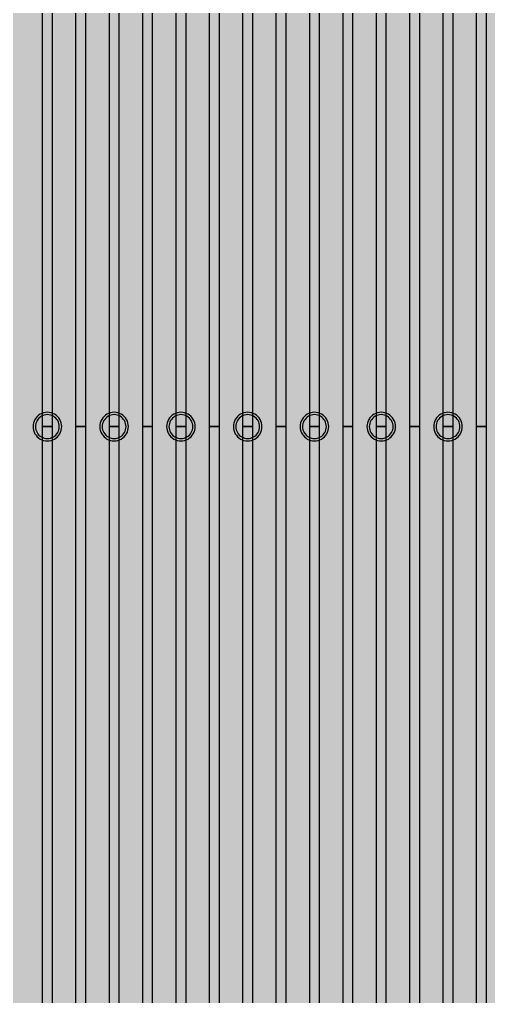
# Model space of a CAD drawing. Header units: metres. Extents: x -7231 to 10969, y -37556 to 1873.
# Drawn here: x 2349.7 to 2448, y -16751.3 to -16546.6 of the extents above; entities that cross this region are included whole.
import ezdxf

# ---------------------------------------------------------------- set-up
doc = ezdxf.new("R2010")
doc.units = ezdxf.units.M
for name, color, linetype in [('Metal1', 4, 'CONTINUOUS'), ('Metal2', 3, 'CONTINUOUS'), ('Polyimide', 7, 'CONTINUOUS')]:
    doc.layers.add(name, color=color, linetype=linetype)

msp = doc.modelspace()

# ---------------------------------------------------------------- hatches: boundary and pattern name
at = {"layer": 'Polyimide'}
msp.add_hatch(color=7, dxfattribs=at).paths.add_polyline_path([(4065.69, -468), (4066.67, -501.99), (4068.51, -535.99), (4071.41, -569.99), (4075.54, -603.99), (4081.04, -637.99), (4088.01, -671.99), (4096.52, -705.98), (4106.62, -739.98), (4118.33, -773.98), (4131.63, -807.98), (4146.49, -841.98), (4162.87, -875.98), (4180.68, -909.97), (4199.83, -943.97), (4220.22, -977.97), (4241.73, -1011.97), (4264.21, -1045.97), (4287.52, -1079.96), (4311.51, -1113.96), (4336.01, -1147.96), (4360.86, -1181.96), (4385.88, -1215.96), (4410.89, -1249.96), (4435.74, -1283.95), (4460.24, -1317.95), (4484.23, -1351.95), (4507.54, -1385.95), (4530.02, -1419.95), (4551.53, -1453.94), (4571.92, -1487.94), (4591.07, -1521.94), (4608.88, -1555.94), (4625.26, -1589.94), (4640.12, -1623.94), (4653.42, -1657.93), (4665.13, -1691.93), (4675.23, -1725.93), (4683.74, -1759.93), (4690.71, -1793.93), (4696.21, -1827.93), (4700.34, -1861.92), (4703.24, -1895.92), (4705.08, -1929.92), (4706.06, -1963.92), (4706.44, -1997.92), (4706.5, -2031.91), (4706.5, -4793.02), (4709.95, -4838.39), (4720.22, -4882.71), (4737.08, -4924.98), (4760.13, -4964.2), (4788.85, -4999.49), (4822.58, -5030.03), (4860.53, -5055.12), (4901.85, -5074.18), (4901.85, -5074.18), (4970.68, -5105.23), (5034.7, -5145.26), (5092.76, -5193.54), (5143.8, -5249.19), (5186.89, -5311.2), (5221.24, -5378.44), (5246.23, -5449.69), (5261.41, -5523.66), (5266.5, -5599), (5261.41, -5674.34), (5246.23, -5748.31), (5221.24, -5819.56), (5186.89, -5886.8), (5143.8, -5948.81), (5092.76, -6004.46), (5034.7, -6052.74), (4970.68, -6092.77), (4901.85, -6123.82), (4860.53, -6142.88), (4822.58, -6167.97), (4788.85, -6198.51), (4760.13, -6233.8), (4737.08, -6273.02), (4720.22, -6315.29), (4709.95, -6359.61), (4706.5, -6404.98), (4706.5, -9221.52), (4709.95, -9266.88), (4720.22, -9311.21), (4737.08, -9353.47), (4760.13, -9392.7), (4788.85, -9427.98), (4822.58, -9458.52), (4860.53, -9483.61), (4901.85, -9502.67), (4970.68, -9533.72), (5034.7, -9573.75), (5092.76, -9622.03), (5143.8, -9677.68), (5186.89, -9739.69), (5221.24, -9806.94), (5246.23, -9878.19), (5261.41, -9952.16), (5266.5, -10027.49), (5261.41, -10102.83), (5246.23, -10176.8), (5221.24, -10248.05), (5186.89, -10315.3), (5143.8, -10377.31), (5092.76, -10432.96), (5034.7, -10481.24), (4970.68, -10521.27), (4901.85, -10552.32), (4860.53, -10571.38), (4822.58, -10596.46), (4788.85, -10627), (4760.13, -10662.29), (4737.08, -10701.52), (4720.22, -10743.78), (4709.95, -10788.1), (4706.5, -10833.47), (4706.5, -13650.01), (4709.95, -13695.38), (4720.22, -13739.7), (4737.08, -13781.96), (4760.13, -13821.19), (4788.85, -13856.48), (4822.58, -13887.02), (4860.53, -13912.11), (4901.85, -13931.17), (4970.68, -13962.22), (5034.7, -14002.25), (5092.76, -14050.53), (5143.8, -14106.18), (5186.89, -14168.19), (5221.24, -14235.43), (5246.23, -14306.68), (5261.41, -14380.65), (5266.5, -14455.99), (5261.41, -14531.33), (5246.23, -14605.29), (5221.24, -14676.55), (5186.89, -14743.79), (5143.8, -14805.8), (5092.76, -14861.45), (5034.7, -14909.73), (4970.68, -14949.76), (4901.85, -14980.81), (4860.53, -14999.87), (4822.58, -15024.96), (4788.85, -15055.5), (4760.13, -15090.79), (4737.08, -15130.01), (4720.22, -15172.27), (4709.95, -15216.6), (4706.5, -15261.97), (4706.5, -15455.99), (4720.95, -15750.04), (4764.14, -16041.26), (4835.68, -16326.84), (4934.86, -16604.04), (5060.74, -16870.18), (5212.09, -17122.7), (5387.47, -17359.17), (5585.18, -17577.31), (5803.32, -17775.02), (6039.79, -17950.4), (6292.31, -18101.75), (6558.45, -18227.63), (6835.65, -18326.81), (7121.23, -18398.34), (7412.45, -18441.54), (7706.5, -18455.99), (9969.01, -18455.99), (10047.42, -18459.84), (10125.08, -18471.36), (10201.23, -18490.44), (10275.15, -18516.89), (10346.12, -18550.45), (10413.46, -18590.81), (10476.52, -18637.58), (10534.69, -18690.3), (10587.41, -18748.47), (10634.18, -18811.53), (10674.54, -18878.87), (10708.11, -18949.84), (10734.56, -19023.76), (10753.63, -19099.92), (10765.15, -19177.58), (10769.01, -19255.99), (10769.01, -20895.8), (10730.24, -20951.41), (10694.6, -21009.08), (10662.21, -21068.63), (10633.17, -21129.89), (10607.55, -21192.66), (10585.45, -21256.74), (10566.93, -21321.96), (10552.05, -21388.09), (10540.84, -21454.95), (10533.35, -21522.33), (10529.6, -21590.02), (10529.6, -21657.81), (10533.35, -21725.5), (10540.84, -21792.87), (10552.05, -21859.73), (10566.93, -21925.87), (10585.45, -21991.08), (10607.55, -22055.17), (10633.17, -22117.94), (10662.21, -22179.19), (10694.6, -22238.74), (10730.24, -22296.41), (10769.01, -22352.03), (10769.01, -32454.24), (10728.74, -32510.49), (10691.72, -32568.92), (10658.05, -32629.35), (10627.85, -32691.58), (10601.2, -32755.42), (10578.21, -32820.67), (10558.93, -32887.1), (10543.44, -32954.52), (10531.77, -33022.71), (10523.97, -33091.44), (10520.07, -33160.51), (10520.07, -33229.69), (10523.97, -33298.75), (10531.77, -33367.49), (10543.44, -33435.67), (10558.93, -33503.09), (10578.21, -33569.53), (10601.2, -33634.77), (10627.85, -33698.61), (10658.05, -33760.85), (10691.72, -33821.28), (10728.74, -33879.71), (10769.01, -33935.96), (10769.01, -36556), (10765.15, -36634.41), (10753.63, -36712.07), (10734.56, -36788.23), (10708.11, -36862.15), (10674.54, -36933.12), (10634.18, -37000.46), (10587.41, -37063.51), (10534.69, -37121.69), (10476.52, -37174.41), (10413.46, -37221.18), (10346.12, -37261.54), (10275.15, -37295.1), (10201.23, -37321.55), (10125.08, -37340.63), (10047.42, -37352.15), (9969.01, -37356), (-6231.01, -37356), (-6309.42, -37352.15), (-6387.08, -37340.63), (-6463.23, -37321.55), (-6537.15, -37295.1), (-6608.12, -37261.54), (-6675.46, -37221.18), (-6738.52, -37174.41), (-6796.69, -37121.69), (-6849.41, -37063.51), (-6896.18, -37000.46), (-6936.54, -36933.12), (-6970.11, -36862.15), (-6996.56, -36788.23), (-7015.63, -36712.07), (-7027.15, -36634.41), (-7031.01, -36556), (-7031.01, -33936), (-6990.74, -33879.75), (-6953.7, -33821.31), (-6920.03, -33760.88), (-6889.82, -33698.64), (-6863.18, -33634.8), (-6840.18, -33569.55), (-6820.9, -33503.11), (-6805.4, -33435.69), (-6793.74, -33367.49), (-6785.94, -33298.75), (-6782.03, -33229.68), (-6782.03, -33160.5), (-6785.94, -33091.43), (-6793.74, -33022.69), (-6805.4, -32954.5), (-6820.9, -32887.07), (-6840.18, -32820.63), (-6863.18, -32755.39), (-6889.82, -32691.54), (-6920.03, -32629.3), (-6953.7, -32568.87), (-6990.74, -32510.43), (-7031.01, -32454.18), (-7031.01, -22364.83), (-6990.74, -22308.58), (-6953.7, -22250.14), (-6920.03, -22189.71), (-6889.82, -22127.47), (-6863.18, -22063.62), (-6840.18, -21998.38), (-6820.9, -21931.94), (-6805.4, -21864.51), (-6793.74, -21796.32), (-6785.94, -21727.58), (-6782.03, -21658.51), (-6782.03, -21589.33), (-6785.94, -21520.26), (-6793.74, -21451.52), (-6805.4, -21383.32), (-6820.9, -21315.9), (-6840.18, -21249.46), (-6863.18, -21184.21), (-6889.82, -21120.37), (-6920.03, -21058.13), (-6953.7, -20997.7), (-6990.74, -20939.26), (-7031.01, -20883.01), (-7031.01, -19255.99), (-7027.15, -19177.58), (-7015.63, -19099.92), (-6996.56, -19023.76), (-6970.11, -18949.84), (-6936.54, -18878.87), (-6896.18, -18811.53), (-6849.41, -18748.47), (-6796.69, -18690.3), (-6738.52, -18637.58), (-6675.46, -18590.81), (-6608.12, -18550.45), (-6537.15, -18516.89), (-6463.23, -18490.44), (-6387.08, -18471.36), (-6309.42, -18459.84), (-6231.01, -18455.99), (-3968.5, -18455.99), (-3674.45, -18441.54), (-3383.23, -18398.34), (-3097.65, -18326.81), (-2820.45, -18227.63), (-2554.31, -18101.75), (-2301.79, -17950.4), (-2065.32, -17775.02), (-1847.18, -17577.31), (-1649.47, -17359.17), (-1474.09, -17122.7), (-1322.74, -16870.18), (-1196.86, -16604.04), (-1097.68, -16326.84), (-1026.14, -16041.26), (-982.95, -15750.04), (-968.5, -15455.99), (-968.5, -15261.97), (-971.95, -15216.6), (-982.22, -15172.27), (-999.08, -15130.01), (-1022.13, -15090.79), (-1050.85, -15055.5), (-1084.58, -15024.96), (-1122.53, -14999.87), (-1163.85, -14980.81), (-1232.68, -14949.76), (-1296.7, -14909.73), (-1354.76, -14861.45), (-1405.8, -14805.8), (-1448.89, -14743.79), (-1483.24, -14676.55), (-1508.23, -14605.29), (-1523.41, -14531.33), (-1528.5, -14455.99), (-1523.41, -14380.65), (-1508.23, -14306.68), (-1483.24, -14235.43), (-1448.89, -14168.19), (-1405.8, -14106.18), (-1354.76, -14050.53), (-1296.7, -14002.25), (-1232.68, -13962.22), (-1163.85, -13931.17), (-1122.53, -13912.11), (-1084.58, -13887.02), (-1050.85, -13856.48), (-1022.13, -13821.19), (-999.08, -13781.96), (-982.22, -13739.7), (-971.95, -13695.38), (-968.5, -13650.01), (-968.5, -12309.64), (-971.95, -12264.27), (-982.22, -12219.94), (-999.08, -12177.68), (-1022.13, -12138.46), (-1050.85, -12103.17), (-1084.58, -12072.63), (-1122.53, -12047.54), (-1163.85, -12028.48), (-1232.68, -11997.43), (-1296.7, -11957.4), (-1354.76, -11909.12), (-1405.8, -11853.47), (-1448.89, -11791.46), (-1483.24, -11724.22), (-1508.23, -11652.96), (-1523.41, -11579), (-1528.5, -11503.66), (-1523.41, -11428.32), (-1508.23, -11354.35), (-1483.24, -11283.1), (-1448.89, -11215.86), (-1405.8, -11153.85), (-1354.76, -11098.2), (-1296.7, -11049.92), (-1232.68, -11009.89), (-1163.85, -10978.84), (-1122.53, -10959.78), (-1084.58, -10934.69), (-1050.85, -10904.15), (-1022.13, -10868.86), (-999.08, -10829.63), (-982.22, -10787.37), (-971.95, -10743.05), (-968.5, -10697.68), (-968.5, -9357.31), (-971.95, -9311.94), (-982.22, -9267.62), (-999.08, -9225.35), (-1022.13, -9186.13), (-1050.85, -9150.84), (-1084.58, -9120.3), (-1122.53, -9095.21), (-1163.85, -9076.15), (-1163.85, -9076.15), (-1232.68, -9045.1), (-1296.7, -9005.07), (-1354.76, -8956.79), (-1405.8, -8901.14), (-1448.89, -8839.13), (-1483.24, -8771.89), (-1508.23, -8700.64), (-1523.41, -8626.67), (-1528.5, -8551.33), (-1523.41, -8475.99), (-1508.23, -8402.02), (-1483.24, -8330.77), (-1448.89, -8263.53), (-1405.8, -8201.52), (-1354.76, -8145.87), (-1296.7, -8097.59), (-1232.68, -8057.56), (-1163.85, -8026.51), (-1163.85, -8026.51), (-1122.53, -8007.45), (-1084.58, -7982.36), (-1050.85, -7951.82), (-1022.13, -7916.53), (-999.08, -7877.31), (-982.22, -7835.04), (-971.95, -7790.72), (-968.5, -7745.35), (-968.5, -6404.98), (-971.95, -6359.61), (-982.22, -6315.29), (-999.08, -6273.02), (-1022.13, -6233.8), (-1050.85, -6198.51), (-1084.58, -6167.97), (-1122.53, -6142.88), (-1163.85, -6123.82), (-1163.85, -6123.82), (-1232.68, -6092.77), (-1296.7, -6052.74), (-1354.76, -6004.46), (-1405.8, -5948.81), (-1448.89, -5886.8), (-1483.24, -5819.56), (-1508.23, -5748.31), (-1523.41, -5674.34), (-1528.5, -5599), (-1523.41, -5523.66), (-1508.23, -5449.69), (-1483.24, -5378.44), (-1448.89, -5311.2), (-1405.8, -5249.19), (-1354.76, -5193.54), (-1296.7, -5145.26), (-1232.68, -5105.23), (-1163.85, -5074.18), (-1163.85, -5074.18), (-1122.53, -5055.12), (-1084.58, -5030.03), (-1050.85, -4999.49), (-1022.13, -4964.2), (-999.08, -4924.98), (-982.22, -4882.71), (-971.95, -4838.39), (-968.5, -4793.02), (-968.5, -2031.91), (-968.44, -1997.92), (-968.06, -1963.92), (-967.05, -1929.92), (-965.18, -1895.92), (-962.22, -1861.92), (-958.01, -1827.93), (-952.41, -1793.93), (-945.31, -1759.93), (-936.64, -1725.93), (-926.35, -1691.93), (-914.43, -1657.93), (-900.88, -1623.94), (-885.74, -1589.94), (-869.05, -1555.94), (-850.91, -1521.94), (-831.4, -1487.94), (-810.63, -1453.94), (-788.72, -1419.95), (-765.82, -1385.95), (-742.07, -1351.95), (-717.63, -1317.95), (-692.67, -1283.95), (-667.36, -1249.96), (-641.88, -1215.96), (-616.39, -1181.96), (-591.08, -1147.96), (-566.12, -1113.96), (-541.68, -1079.96), (-517.93, -1045.97), (-495.03, -1011.97), (-473.12, -977.97), (-452.35, -943.97), (-432.84, -909.97), (-414.7, -875.98), (-398.01, -841.98), (-382.87, -807.98), (-369.32, -773.98), (-357.4, -739.98), (-347.11, -705.98), (-338.44, -671.99), (-331.34, -637.99), (-325.74, -603.99), (-321.53, -569.99), (-318.57, -535.99), (-316.7, -501.99), (-315.69, -468), (-315.31, -434), (-315.25, -400), (-315.25, 401), (-315.25, 451), (-315.25, 1644), (-270.25, 1644), (-270.03, 1637.13), (-269.35, 1630.29), (-268.23, 1623.52), (-266.67, 1616.82), (-264.68, 1610.25), (-262.26, 1603.82), (-259.42, 1597.56), (-256.18, 1591.5), (-252.55, 1585.67), (-248.55, 1580.08), (-244.19, 1574.77), (-239.5, 1569.75), (-234.48, 1565.06), (-229.17, 1560.7), (-223.58, 1556.7), (-217.75, 1553.07), (-211.69, 1549.83), (-205.43, 1546.99), (-199, 1544.57), (-192.43, 1542.58), (-185.73, 1541.02), (-178.96, 1539.9), (-172.12, 1539.22), (-165.25, 1539), (-158.38, 1539.22), (-151.54, 1539.9), (-144.77, 1541.02), (-138.07, 1542.58), (-131.5, 1544.57), (-125.07, 1546.99), (-118.81, 1549.83), (-112.75, 1553.07), (-106.92, 1556.7), (-101.33, 1560.7), (-96.02, 1565.06), (-91, 1569.75), (-86.31, 1574.77), (-81.95, 1580.08), (-77.95, 1585.67), (-74.32, 1591.5), (-71.08, 1597.56), (-68.24, 1603.82), (-65.82, 1610.25), (-63.83, 1616.82), (-62.27, 1623.52), (-61.15, 1630.29), (-60.47, 1637.13), (-60.25, 1644), (1853, 1644), (1853, 1573), (3815.25, 1573), (3815.46, 1579.54), (3816.11, 1586.05), (3817.17, 1592.51), (3818.66, 1598.88), (3820.56, 1605.14), (3822.86, 1611.27), (3825.56, 1617.23), (3828.65, 1623), (3832.1, 1628.56), (3835.91, 1633.88), (3840.07, 1638.93), (3844.54, 1643.71), (3849.32, 1648.18), (3854.37, 1652.34), (3859.69, 1656.15), (3865.25, 1659.6), (3871.02, 1662.69), (3876.98, 1665.39), (3883.11, 1667.69), (3889.37, 1669.59), (3895.74, 1671.08), (3902.2, 1672.14), (3908.71, 1672.79), (3915.25, 1673), (3921.79, 1672.79), (3928.3, 1672.14), (3934.76, 1671.08), (3941.13, 1669.59), (3947.39, 1667.69), (3953.52, 1665.39), (3959.48, 1662.69), (3965.25, 1659.6), (3970.81, 1656.15), (3976.13, 1652.34), (3981.18, 1648.18), (3985.96, 1643.71), (3990.43, 1638.93), (3994.59, 1633.88), (3998.4, 1628.56), (4001.85, 1623), (4004.94, 1617.23), (4007.64, 1611.27), (4009.94, 1605.14), (4011.84, 1598.88), (4013.33, 1592.51), (4014.39, 1586.05), (4015.04, 1579.54), (4015.25, 1573), (4065.25, 1573), (4065.25, 451), (4065.25, 401), (4065.25, -400), (4065.31, -434), (4065.69, -468)])

# ---------------------------------------------------------------- linework, layer by layer
at = {"layer": 'Metal1'}
for points in [[(2356.5, -2031.83), (2356.5, -16631.91), (2354.5, -16631.91), (2354.5, -2032)], [(2363.5, -2031.83), (2363.5, -16631.91), (2361.5, -16631.91), (2361.5, -2032)], [(2370.5, -2031.83), (2370.5, -16631.91), (2368.5, -16631.91), (2368.5, -2032)], [(2377.5, -2031.83), (2377.5, -16631.91), (2375.5, -16631.91), (2375.5, -2032)], [(2384.5, -2031.82), (2384.5, -16631.91), (2382.5, -16631.91), (2382.5, -2032)], [(2391.5, -2031.82), (2391.5, -16631.91), (2389.5, -16631.91), (2389.5, -2032.01)], [(2398.5, -2031.82), (2398.5, -16631.91), (2396.5, -16631.91), (2396.5, -2032.01)], [(2405.5, -2031.82), (2405.5, -16631.91), (2403.5, -16631.91), (2403.5, -2032)], [(2412.5, -2031.82), (2412.5, -16631.91), (2410.5, -16631.91), (2410.5, -2032.01)], [(2419.5, -2031.82), (2419.5, -16631.91), (2417.5, -16631.91), (2417.5, -2032.01)], [(2426.5, -2031.82), (2426.5, -16631.91), (2424.5, -16631.91), (2424.5, -2032.01)], [(2433.5, -2031.82), (2433.5, -16631.91), (2431.5, -16631.91), (2431.5, -2032.01)], [(2440.5, -2031.82), (2440.5, -16631.91), (2438.5, -16631.91), (2438.5, -2032.01)], [(2447.5, -2031.82), (2447.5, -16631.91), (2445.5, -16631.91), (2445.5, -2032.01)], [(2330.15, -17789.22), (2334.63, -17766.72), (2339.11, -17744.22), (2343.59, -17721.72), (2348.08, -17699.22), (2352.56, -17676.72), (2357.04, -17654.22), (2359.72, -17640.77), (2361.5, -17622.69), (2361.5, -16631.91), (2363.5, -16631.91), (2363.5, -17622.79), (2361.7, -17641.06), (2359, -17654.61), (2354.52, -17677.11), (2350.04, -17699.61), (2345.56, -17722.11), (2341.07, -17744.61), (2336.59, -17767.11), (2332.11, -17789.61)], [(2343.26, -17789.22), (2347.87, -17766.72), (2352.48, -17744.22), (2357.09, -17721.72), (2361.69, -17699.22), (2366.3, -17676.72), (2370.91, -17654.21), (2373.67, -17640.76), (2375.5, -17622.68), (2375.5, -16631.91), (2377.5, -16631.91), (2377.5, -17622.78), (2375.65, -17641.07), (2372.87, -17654.62), (2368.26, -17677.12), (2363.65, -17699.62), (2359.05, -17722.12), (2354.44, -17744.62), (2349.83, -17767.12), (2345.22, -17789.62)], [(2356.37, -17789.21), (2361.11, -17766.71), (2365.84, -17744.21), (2370.58, -17721.71), (2375.31, -17699.21), (2380.05, -17676.71), (2384.79, -17654.21), (2387.62, -17640.76), (2389.5, -17622.67), (2389.5, -16631.91), (2391.5, -16631.91), (2391.5, -17622.77), (2389.59, -17641.07), (2386.74, -17654.62), (2382.01, -17677.12), (2377.27, -17699.62), (2372.54, -17722.12), (2367.8, -17744.62), (2363.06, -17767.12), (2358.33, -17789.63)], [(2369.48, -17789.21), (2374.35, -17766.71), (2379.21, -17744.21), (2384.07, -17721.71), (2388.93, -17699.21), (2393.8, -17676.7), (2398.66, -17654.2), (2401.57, -17640.76), (2403.5, -17622.65), (2403.5, -16631.91), (2405.5, -16631.91), (2405.5, -17622.76), (2403.54, -17641.07), (2400.61, -17654.63), (2395.75, -17677.13), (2390.89, -17699.63), (2386.03, -17722.13), (2381.16, -17744.63), (2376.3, -17767.13), (2371.44, -17789.63)], [(2382.59, -17789.2), (2387.58, -17766.7), (2392.57, -17744.2), (2397.56, -17721.7), (2402.55, -17699.2), (2407.54, -17676.7), (2412.53, -17654.2), (2415.52, -17640.75), (2417.5, -17622.64), (2417.5, -16631.91), (2419.5, -16631.91), (2419.5, -17622.75), (2417.49, -17641.08), (2414.49, -17654.63), (2409.5, -17677.13), (2404.51, -17699.63), (2399.52, -17722.13), (2394.53, -17744.63), (2389.54, -17767.14), (2384.55, -17789.64)], [(2395.71, -17789.2), (2400.82, -17766.7), (2405.94, -17744.2), (2411.06, -17721.7), (2416.17, -17699.19), (2421.29, -17676.69), (2426.41, -17654.19), (2429.47, -17640.75), (2431.5, -17622.63), (2431.5, -16631.91), (2433.5, -16631.91), (2433.5, -17622.74), (2431.44, -17641.08), (2428.36, -17654.64), (2423.24, -17677.14), (2418.12, -17699.64), (2413.01, -17722.14), (2407.89, -17744.64), (2402.77, -17767.14), (2397.66, -17789.64)], [(2408.82, -17789.19), (2414.06, -17766.69), (2419.31, -17744.19), (2424.55, -17721.69), (2429.79, -17699.19), (2435.04, -17676.69), (2440.28, -17654.19), (2443.42, -17640.74), (2445.5, -17622.62), (2445.5, -16631.91), (2447.5, -16631.91), (2447.5, -17622.73), (2445.39, -17641.09), (2442.23, -17654.64), (2436.99, -17677.14), (2431.74, -17699.64), (2426.5, -17722.14), (2421.25, -17744.65), (2416.01, -17767.15), (2410.76, -17789.65)]]:
    msp.add_lwpolyline(points, dxfattribs=at)
for points in [[(2358.5, -16631.91), (2358.47, -16631.52), (2358.4, -16631.14), (2358.27, -16630.77), (2358.1, -16630.41), (2357.88, -16630.09), (2357.62, -16629.79), (2357.33, -16629.53), (2357, -16629.32), (2356.65, -16629.14), (2356.28, -16629.02), (2355.89, -16628.94), (2355.5, -16628.91), (2355.11, -16628.94), (2354.72, -16629.02), (2354.35, -16629.14), (2354, -16629.32), (2353.67, -16629.53), (2353.38, -16629.79), (2353.12, -16630.09), (2352.9, -16630.41), (2352.73, -16630.77), (2352.6, -16631.14), (2352.53, -16631.52), (2352.5, -16631.91), (2352.53, -16632.31), (2352.6, -16632.69), (2352.73, -16633.06), (2352.9, -16633.41), (2353.12, -16633.74), (2353.38, -16634.04), (2353.67, -16634.29), (2354, -16634.51), (2354.35, -16634.69), (2354.72, -16634.81), (2355.11, -16634.89), (2355.5, -16634.91), (2355.89, -16634.89), (2356.28, -16634.81), (2356.65, -16634.69), (2357, -16634.51), (2357.33, -16634.29), (2357.62, -16634.04), (2357.88, -16633.74), (2358.1, -16633.41), (2358.27, -16633.06), (2358.4, -16632.69), (2358.47, -16632.31), (2358.5, -16631.91)], [(2372.5, -16631.91), (2372.47, -16631.52), (2372.4, -16631.14), (2372.27, -16630.77), (2372.1, -16630.41), (2371.88, -16630.09), (2371.62, -16629.79), (2371.33, -16629.53), (2371, -16629.32), (2370.65, -16629.14), (2370.28, -16629.02), (2369.89, -16628.94), (2369.5, -16628.91), (2369.11, -16628.94), (2368.72, -16629.02), (2368.35, -16629.14), (2368, -16629.32), (2367.67, -16629.53), (2367.38, -16629.79), (2367.12, -16630.09), (2366.9, -16630.41), (2366.73, -16630.77), (2366.6, -16631.14), (2366.53, -16631.52), (2366.5, -16631.91), (2366.53, -16632.31), (2366.6, -16632.69), (2366.73, -16633.06), (2366.9, -16633.41), (2367.12, -16633.74), (2367.38, -16634.04), (2367.67, -16634.29), (2368, -16634.51), (2368.35, -16634.69), (2368.72, -16634.81), (2369.11, -16634.89), (2369.5, -16634.91), (2369.89, -16634.89), (2370.28, -16634.81), (2370.65, -16634.69), (2371, -16634.51), (2371.33, -16634.29), (2371.62, -16634.04), (2371.88, -16633.74), (2372.1, -16633.41), (2372.27, -16633.06), (2372.4, -16632.69), (2372.47, -16632.31), (2372.5, -16631.91)], [(2386.5, -16631.91), (2386.47, -16631.52), (2386.4, -16631.14), (2386.27, -16630.77), (2386.1, -16630.41), (2385.88, -16630.09), (2385.62, -16629.79), (2385.33, -16629.53), (2385, -16629.32), (2384.65, -16629.14), (2384.28, -16629.02), (2383.89, -16628.94), (2383.5, -16628.91), (2383.11, -16628.94), (2382.72, -16629.02), (2382.35, -16629.14), (2382, -16629.32), (2381.67, -16629.53), (2381.38, -16629.79), (2381.12, -16630.09), (2380.9, -16630.41), (2380.73, -16630.77), (2380.6, -16631.14), (2380.53, -16631.52), (2380.5, -16631.91), (2380.53, -16632.31), (2380.6, -16632.69), (2380.73, -16633.06), (2380.9, -16633.41), (2381.12, -16633.74), (2381.38, -16634.04), (2381.67, -16634.29), (2382, -16634.51), (2382.35, -16634.69), (2382.72, -16634.81), (2383.11, -16634.89), (2383.5, -16634.91), (2383.89, -16634.89), (2384.28, -16634.81), (2384.65, -16634.69), (2385, -16634.51), (2385.33, -16634.29), (2385.62, -16634.04), (2385.88, -16633.74), (2386.1, -16633.41), (2386.27, -16633.06), (2386.4, -16632.69), (2386.47, -16632.31), (2386.5, -16631.91)], [(2400.5, -16631.91), (2400.47, -16631.52), (2400.4, -16631.14), (2400.27, -16630.77), (2400.1, -16630.41), (2399.88, -16630.09), (2399.62, -16629.79), (2399.33, -16629.53), (2399, -16629.32), (2398.65, -16629.14), (2398.28, -16629.02), (2397.89, -16628.94), (2397.5, -16628.91), (2397.11, -16628.94), (2396.72, -16629.02), (2396.35, -16629.14), (2396, -16629.32), (2395.67, -16629.53), (2395.38, -16629.79), (2395.12, -16630.09), (2394.9, -16630.41), (2394.73, -16630.77), (2394.6, -16631.14), (2394.53, -16631.52), (2394.5, -16631.91), (2394.53, -16632.31), (2394.6, -16632.69), (2394.73, -16633.06), (2394.9, -16633.41), (2395.12, -16633.74), (2395.38, -16634.04), (2395.67, -16634.29), (2396, -16634.51), (2396.35, -16634.69), (2396.72, -16634.81), (2397.11, -16634.89), (2397.5, -16634.91), (2397.89, -16634.89), (2398.28, -16634.81), (2398.65, -16634.69), (2399, -16634.51), (2399.33, -16634.29), (2399.62, -16634.04), (2399.88, -16633.74), (2400.1, -16633.41), (2400.27, -16633.06), (2400.4, -16632.69), (2400.47, -16632.31), (2400.5, -16631.91)], [(2414.5, -16631.91), (2414.47, -16631.52), (2414.4, -16631.14), (2414.27, -16630.77), (2414.1, -16630.41), (2413.88, -16630.09), (2413.62, -16629.79), (2413.33, -16629.53), (2413, -16629.32), (2412.65, -16629.14), (2412.28, -16629.02), (2411.89, -16628.94), (2411.5, -16628.91), (2411.11, -16628.94), (2410.72, -16629.02), (2410.35, -16629.14), (2410, -16629.32), (2409.67, -16629.53), (2409.38, -16629.79), (2409.12, -16630.09), (2408.9, -16630.41), (2408.73, -16630.77), (2408.6, -16631.14), (2408.53, -16631.52), (2408.5, -16631.91), (2408.53, -16632.31), (2408.6, -16632.69), (2408.73, -16633.06), (2408.9, -16633.41), (2409.12, -16633.74), (2409.38, -16634.04), (2409.67, -16634.29), (2410, -16634.51), (2410.35, -16634.69), (2410.72, -16634.81), (2411.11, -16634.89), (2411.5, -16634.91), (2411.89, -16634.89), (2412.28, -16634.81), (2412.65, -16634.69), (2413, -16634.51), (2413.33, -16634.29), (2413.62, -16634.04), (2413.88, -16633.74), (2414.1, -16633.41), (2414.27, -16633.06), (2414.4, -16632.69), (2414.47, -16632.31), (2414.5, -16631.91)], [(2428.5, -16631.91), (2428.47, -16631.52), (2428.4, -16631.14), (2428.27, -16630.77), (2428.1, -16630.41), (2427.88, -16630.09), (2427.62, -16629.79), (2427.33, -16629.53), (2427, -16629.32), (2426.65, -16629.14), (2426.28, -16629.02), (2425.89, -16628.94), (2425.5, -16628.91), (2425.11, -16628.94), (2424.72, -16629.02), (2424.35, -16629.14), (2424, -16629.32), (2423.67, -16629.53), (2423.38, -16629.79), (2423.12, -16630.09), (2422.9, -16630.41), (2422.73, -16630.77), (2422.6, -16631.14), (2422.53, -16631.52), (2422.5, -16631.91), (2422.53, -16632.31), (2422.6, -16632.69), (2422.73, -16633.06), (2422.9, -16633.41), (2423.12, -16633.74), (2423.38, -16634.04), (2423.67, -16634.29), (2424, -16634.51), (2424.35, -16634.69), (2424.72, -16634.81), (2425.11, -16634.89), (2425.5, -16634.91), (2425.89, -16634.89), (2426.28, -16634.81), (2426.65, -16634.69), (2427, -16634.51), (2427.33, -16634.29), (2427.62, -16634.04), (2427.88, -16633.74), (2428.1, -16633.41), (2428.27, -16633.06), (2428.4, -16632.69), (2428.47, -16632.31), (2428.5, -16631.91)], [(2442.5, -16631.91), (2442.47, -16631.52), (2442.4, -16631.14), (2442.27, -16630.77), (2442.1, -16630.41), (2441.88, -16630.09), (2441.62, -16629.79), (2441.33, -16629.53), (2441, -16629.32), (2440.65, -16629.14), (2440.28, -16629.02), (2439.89, -16628.94), (2439.5, -16628.91), (2439.11, -16628.94), (2438.72, -16629.02), (2438.35, -16629.14), (2438, -16629.32), (2437.67, -16629.53), (2437.38, -16629.79), (2437.12, -16630.09), (2436.9, -16630.41), (2436.73, -16630.77), (2436.6, -16631.14), (2436.53, -16631.52), (2436.5, -16631.91), (2436.53, -16632.31), (2436.6, -16632.69), (2436.73, -16633.06), (2436.9, -16633.41), (2437.12, -16633.74), (2437.38, -16634.04), (2437.67, -16634.29), (2438, -16634.51), (2438.35, -16634.69), (2438.72, -16634.81), (2439.11, -16634.89), (2439.5, -16634.91), (2439.89, -16634.89), (2440.28, -16634.81), (2440.65, -16634.69), (2441, -16634.51), (2441.33, -16634.29), (2441.62, -16634.04), (2441.88, -16633.74), (2442.1, -16633.41), (2442.27, -16633.06), (2442.4, -16632.69), (2442.47, -16632.31), (2442.5, -16631.91)]]:
    msp.add_lwpolyline(points, close=True, dxfattribs=at)
at = {"layer": 'Metal2'}
for points in [[(2358.5, -16631.91), (2358.47, -16631.52), (2358.4, -16631.14), (2358.27, -16630.77), (2358.1, -16630.41), (2357.88, -16630.09), (2357.62, -16629.79), (2357.33, -16629.53), (2357, -16629.32), (2356.65, -16629.14), (2356.28, -16629.02), (2355.89, -16628.94), (2355.5, -16628.91), (2355.11, -16628.94), (2354.72, -16629.02), (2354.35, -16629.14), (2354, -16629.32), (2353.67, -16629.53), (2353.38, -16629.79), (2353.12, -16630.09), (2352.9, -16630.41), (2352.73, -16630.77), (2352.6, -16631.14), (2352.53, -16631.52), (2352.5, -16631.91), (2352.53, -16632.31), (2352.6, -16632.69), (2352.73, -16633.06), (2352.9, -16633.41), (2353.12, -16633.74), (2353.38, -16634.04), (2353.67, -16634.29), (2354, -16634.51), (2354.35, -16634.69), (2354.72, -16634.81), (2355.11, -16634.89), (2355.5, -16634.91), (2355.89, -16634.89), (2356.28, -16634.81), (2356.65, -16634.69), (2357, -16634.51), (2357.33, -16634.29), (2357.62, -16634.04), (2357.88, -16633.74), (2358.1, -16633.41), (2358.27, -16633.06), (2358.4, -16632.69), (2358.47, -16632.31), (2358.5, -16631.91)], [(2372.5, -16631.91), (2372.47, -16631.52), (2372.4, -16631.14), (2372.27, -16630.77), (2372.1, -16630.41), (2371.88, -16630.09), (2371.62, -16629.79), (2371.33, -16629.53), (2371, -16629.32), (2370.65, -16629.14), (2370.28, -16629.02), (2369.89, -16628.94), (2369.5, -16628.91), (2369.11, -16628.94), (2368.72, -16629.02), (2368.35, -16629.14), (2368, -16629.32), (2367.67, -16629.53), (2367.38, -16629.79), (2367.12, -16630.09), (2366.9, -16630.41), (2366.73, -16630.77), (2366.6, -16631.14), (2366.53, -16631.52), (2366.5, -16631.91), (2366.53, -16632.31), (2366.6, -16632.69), (2366.73, -16633.06), (2366.9, -16633.41), (2367.12, -16633.74), (2367.38, -16634.04), (2367.67, -16634.29), (2368, -16634.51), (2368.35, -16634.69), (2368.72, -16634.81), (2369.11, -16634.89), (2369.5, -16634.91), (2369.89, -16634.89), (2370.28, -16634.81), (2370.65, -16634.69), (2371, -16634.51), (2371.33, -16634.29), (2371.62, -16634.04), (2371.88, -16633.74), (2372.1, -16633.41), (2372.27, -16633.06), (2372.4, -16632.69), (2372.47, -16632.31), (2372.5, -16631.91)], [(2386.5, -16631.91), (2386.47, -16631.52), (2386.4, -16631.14), (2386.27, -16630.77), (2386.1, -16630.41), (2385.88, -16630.09), (2385.62, -16629.79), (2385.33, -16629.53), (2385, -16629.32), (2384.65, -16629.14), (2384.28, -16629.02), (2383.89, -16628.94), (2383.5, -16628.91), (2383.11, -16628.94), (2382.72, -16629.02), (2382.35, -16629.14), (2382, -16629.32), (2381.67, -16629.53), (2381.38, -16629.79), (2381.12, -16630.09), (2380.9, -16630.41), (2380.73, -16630.77), (2380.6, -16631.14), (2380.53, -16631.52), (2380.5, -16631.91), (2380.53, -16632.31), (2380.6, -16632.69), (2380.73, -16633.06), (2380.9, -16633.41), (2381.12, -16633.74), (2381.38, -16634.04), (2381.67, -16634.29), (2382, -16634.51), (2382.35, -16634.69), (2382.72, -16634.81), (2383.11, -16634.89), (2383.5, -16634.91), (2383.89, -16634.89), (2384.28, -16634.81), (2384.65, -16634.69), (2385, -16634.51), (2385.33, -16634.29), (2385.62, -16634.04), (2385.88, -16633.74), (2386.1, -16633.41), (2386.27, -16633.06), (2386.4, -16632.69), (2386.47, -16632.31), (2386.5, -16631.91)], [(2400.5, -16631.91), (2400.47, -16631.52), (2400.4, -16631.14), (2400.27, -16630.77), (2400.1, -16630.41), (2399.88, -16630.09), (2399.62, -16629.79), (2399.33, -16629.53), (2399, -16629.32), (2398.65, -16629.14), (2398.28, -16629.02), (2397.89, -16628.94), (2397.5, -16628.91), (2397.11, -16628.94), (2396.72, -16629.02), (2396.35, -16629.14), (2396, -16629.32), (2395.67, -16629.53), (2395.38, -16629.79), (2395.12, -16630.09), (2394.9, -16630.41), (2394.73, -16630.77), (2394.6, -16631.14), (2394.53, -16631.52), (2394.5, -16631.91), (2394.53, -16632.31), (2394.6, -16632.69), (2394.73, -16633.06), (2394.9, -16633.41), (2395.12, -16633.74), (2395.38, -16634.04), (2395.67, -16634.29), (2396, -16634.51), (2396.35, -16634.69), (2396.72, -16634.81), (2397.11, -16634.89), (2397.5, -16634.91), (2397.89, -16634.89), (2398.28, -16634.81), (2398.65, -16634.69), (2399, -16634.51), (2399.33, -16634.29), (2399.62, -16634.04), (2399.88, -16633.74), (2400.1, -16633.41), (2400.27, -16633.06), (2400.4, -16632.69), (2400.47, -16632.31), (2400.5, -16631.91)], [(2414.5, -16631.91), (2414.47, -16631.52), (2414.4, -16631.14), (2414.27, -16630.77), (2414.1, -16630.41), (2413.88, -16630.09), (2413.62, -16629.79), (2413.33, -16629.53), (2413, -16629.32), (2412.65, -16629.14), (2412.28, -16629.02), (2411.89, -16628.94), (2411.5, -16628.91), (2411.11, -16628.94), (2410.72, -16629.02), (2410.35, -16629.14), (2410, -16629.32), (2409.67, -16629.53), (2409.38, -16629.79), (2409.12, -16630.09), (2408.9, -16630.41), (2408.73, -16630.77), (2408.6, -16631.14), (2408.53, -16631.52), (2408.5, -16631.91), (2408.53, -16632.31), (2408.6, -16632.69), (2408.73, -16633.06), (2408.9, -16633.41), (2409.12, -16633.74), (2409.38, -16634.04), (2409.67, -16634.29), (2410, -16634.51), (2410.35, -16634.69), (2410.72, -16634.81), (2411.11, -16634.89), (2411.5, -16634.91), (2411.89, -16634.89), (2412.28, -16634.81), (2412.65, -16634.69), (2413, -16634.51), (2413.33, -16634.29), (2413.62, -16634.04), (2413.88, -16633.74), (2414.1, -16633.41), (2414.27, -16633.06), (2414.4, -16632.69), (2414.47, -16632.31), (2414.5, -16631.91)], [(2428.5, -16631.91), (2428.47, -16631.52), (2428.4, -16631.14), (2428.27, -16630.77), (2428.1, -16630.41), (2427.88, -16630.09), (2427.62, -16629.79), (2427.33, -16629.53), (2427, -16629.32), (2426.65, -16629.14), (2426.28, -16629.02), (2425.89, -16628.94), (2425.5, -16628.91), (2425.11, -16628.94), (2424.72, -16629.02), (2424.35, -16629.14), (2424, -16629.32), (2423.67, -16629.53), (2423.38, -16629.79), (2423.12, -16630.09), (2422.9, -16630.41), (2422.73, -16630.77), (2422.6, -16631.14), (2422.53, -16631.52), (2422.5, -16631.91), (2422.53, -16632.31), (2422.6, -16632.69), (2422.73, -16633.06), (2422.9, -16633.41), (2423.12, -16633.74), (2423.38, -16634.04), (2423.67, -16634.29), (2424, -16634.51), (2424.35, -16634.69), (2424.72, -16634.81), (2425.11, -16634.89), (2425.5, -16634.91), (2425.89, -16634.89), (2426.28, -16634.81), (2426.65, -16634.69), (2427, -16634.51), (2427.33, -16634.29), (2427.62, -16634.04), (2427.88, -16633.74), (2428.1, -16633.41), (2428.27, -16633.06), (2428.4, -16632.69), (2428.47, -16632.31), (2428.5, -16631.91)], [(2442.5, -16631.91), (2442.47, -16631.52), (2442.4, -16631.14), (2442.27, -16630.77), (2442.1, -16630.41), (2441.88, -16630.09), (2441.62, -16629.79), (2441.33, -16629.53), (2441, -16629.32), (2440.65, -16629.14), (2440.28, -16629.02), (2439.89, -16628.94), (2439.5, -16628.91), (2439.11, -16628.94), (2438.72, -16629.02), (2438.35, -16629.14), (2438, -16629.32), (2437.67, -16629.53), (2437.38, -16629.79), (2437.12, -16630.09), (2436.9, -16630.41), (2436.73, -16630.77), (2436.6, -16631.14), (2436.53, -16631.52), (2436.5, -16631.91), (2436.53, -16632.31), (2436.6, -16632.69), (2436.73, -16633.06), (2436.9, -16633.41), (2437.12, -16633.74), (2437.38, -16634.04), (2437.67, -16634.29), (2438, -16634.51), (2438.35, -16634.69), (2438.72, -16634.81), (2439.11, -16634.89), (2439.5, -16634.91), (2439.89, -16634.89), (2440.28, -16634.81), (2440.65, -16634.69), (2441, -16634.51), (2441.33, -16634.29), (2441.62, -16634.04), (2441.88, -16633.74), (2442.1, -16633.41), (2442.27, -16633.06), (2442.4, -16632.69), (2442.47, -16632.31), (2442.5, -16631.91)]]:
    msp.add_lwpolyline(points, close=True, dxfattribs=at)
for points in [[(2323.59, -17789.23), (2328.01, -17766.73), (2332.43, -17744.23), (2336.85, -17721.72), (2341.27, -17699.22), (2345.68, -17676.72), (2350.1, -17654.22), (2352.74, -17640.77), (2354.5, -17622.69), (2354.5, -16631.91), (2356.5, -16631.91), (2356.5, -17622.79), (2354.72, -17641.06), (2352.06, -17654.61), (2347.65, -17677.11), (2343.23, -17699.61), (2338.81, -17722.11), (2334.39, -17744.61), (2329.97, -17767.11), (2325.56, -17789.61)], [(2336.71, -17789.22), (2341.25, -17766.72), (2345.79, -17744.22), (2350.34, -17721.72), (2354.88, -17699.22), (2359.43, -17676.72), (2363.97, -17654.22), (2366.69, -17640.77), (2368.5, -17622.68), (2368.5, -16631.91), (2370.5, -16631.91), (2370.5, -17622.78), (2368.67, -17641.06), (2365.94, -17654.61), (2361.39, -17677.11), (2356.85, -17699.61), (2352.3, -17722.12), (2347.76, -17744.62), (2343.21, -17767.12), (2338.67, -17789.62)], [(2349.82, -17789.22), (2354.49, -17766.72), (2359.16, -17744.21), (2363.83, -17721.71), (2368.5, -17699.21), (2373.18, -17676.71), (2377.85, -17654.21), (2380.64, -17640.76), (2382.5, -17622.67), (2382.5, -16631.91), (2384.5, -16631.91), (2384.5, -17622.77), (2382.62, -17641.07), (2379.81, -17654.62), (2375.13, -17677.12), (2370.46, -17699.62), (2365.79, -17722.12), (2361.12, -17744.62), (2356.45, -17767.12), (2351.77, -17789.62)], [(2362.93, -17789.21), (2367.73, -17766.71), (2372.53, -17744.21), (2377.33, -17721.71), (2382.12, -17699.21), (2386.92, -17676.71), (2391.72, -17654.21), (2394.59, -17640.76), (2396.5, -17622.66), (2396.5, -16631.91), (2398.5, -16631.91), (2398.5, -17622.76), (2396.57, -17641.07), (2393.68, -17654.62), (2388.88, -17677.12), (2384.08, -17699.63), (2379.28, -17722.13), (2374.48, -17744.63), (2369.68, -17767.13), (2364.88, -17789.63)], [(2376.04, -17789.21), (2380.97, -17766.7), (2385.89, -17744.2), (2390.82, -17721.7), (2395.74, -17699.2), (2400.67, -17676.7), (2405.6, -17654.2), (2408.54, -17640.75), (2410.5, -17622.65), (2410.5, -16631.91), (2412.5, -16631.91), (2412.5, -17622.76), (2410.52, -17641.08), (2407.55, -17654.63), (2402.62, -17677.13), (2397.7, -17699.63), (2392.77, -17722.13), (2387.85, -17744.63), (2382.92, -17767.13), (2377.99, -17789.63)], [(2389.15, -17789.2), (2394.2, -17766.7), (2399.26, -17744.2), (2404.31, -17721.7), (2409.36, -17699.2), (2414.42, -17676.7), (2419.47, -17654.2), (2422.49, -17640.75), (2424.5, -17622.63), (2424.5, -16631.91), (2426.5, -16631.91), (2426.5, -17622.75), (2424.47, -17641.08), (2421.42, -17654.63), (2416.37, -17677.14), (2411.32, -17699.64), (2406.26, -17722.14), (2401.21, -17744.64), (2396.15, -17767.14), (2391.1, -17789.64)], [(2402.26, -17789.2), (2407.44, -17766.69), (2412.62, -17744.19), (2417.8, -17721.69), (2422.98, -17699.19), (2428.16, -17676.69), (2433.34, -17654.19), (2436.44, -17640.75), (2438.5, -17622.62), (2438.5, -16631.91), (2440.5, -16631.91), (2440.5, -17622.74), (2438.41, -17641.08), (2435.29, -17654.64), (2430.11, -17677.14), (2424.93, -17699.64), (2419.75, -17722.14), (2414.57, -17744.64), (2409.39, -17767.14), (2404.21, -17789.64)]]:
    msp.add_lwpolyline(points, dxfattribs=at)
at = {"layer": 'Via'}
for points in [[(2358, -16631.91), (2357.98, -16631.59), (2357.91, -16631.27), (2357.81, -16630.96), (2357.67, -16630.66), (2357.48, -16630.39), (2357.27, -16630.15), (2357.02, -16629.93), (2356.75, -16629.75), (2356.46, -16629.6), (2356.15, -16629.5), (2355.83, -16629.44), (2355.5, -16629.41), (2355.17, -16629.44), (2354.85, -16629.5), (2354.54, -16629.6), (2354.25, -16629.75), (2353.98, -16629.93), (2353.73, -16630.15), (2353.52, -16630.39), (2353.33, -16630.66), (2353.19, -16630.96), (2353.09, -16631.27), (2353.02, -16631.59), (2353, -16631.91), (2353.02, -16632.24), (2353.09, -16632.56), (2353.19, -16632.87), (2353.33, -16633.16), (2353.52, -16633.44), (2353.73, -16633.68), (2353.98, -16633.9), (2354.25, -16634.08), (2354.54, -16634.22), (2354.85, -16634.33), (2355.17, -16634.39), (2355.5, -16634.41), (2355.83, -16634.39), (2356.15, -16634.33), (2356.46, -16634.22), (2356.75, -16634.08), (2357.02, -16633.9), (2357.27, -16633.68), (2357.48, -16633.44), (2357.67, -16633.16), (2357.81, -16632.87), (2357.91, -16632.56), (2357.98, -16632.24), (2358, -16631.91)], [(2372, -16631.91), (2371.98, -16631.59), (2371.91, -16631.27), (2371.81, -16630.96), (2371.67, -16630.66), (2371.48, -16630.39), (2371.27, -16630.15), (2371.02, -16629.93), (2370.75, -16629.75), (2370.46, -16629.6), (2370.15, -16629.5), (2369.83, -16629.44), (2369.5, -16629.41), (2369.17, -16629.44), (2368.85, -16629.5), (2368.54, -16629.6), (2368.25, -16629.75), (2367.98, -16629.93), (2367.73, -16630.15), (2367.52, -16630.39), (2367.33, -16630.66), (2367.19, -16630.96), (2367.09, -16631.27), (2367.02, -16631.59), (2367, -16631.91), (2367.02, -16632.24), (2367.09, -16632.56), (2367.19, -16632.87), (2367.33, -16633.16), (2367.52, -16633.44), (2367.73, -16633.68), (2367.98, -16633.9), (2368.25, -16634.08), (2368.54, -16634.22), (2368.85, -16634.33), (2369.17, -16634.39), (2369.5, -16634.41), (2369.83, -16634.39), (2370.15, -16634.33), (2370.46, -16634.22), (2370.75, -16634.08), (2371.02, -16633.9), (2371.27, -16633.68), (2371.48, -16633.44), (2371.67, -16633.16), (2371.81, -16632.87), (2371.91, -16632.56), (2371.98, -16632.24), (2372, -16631.91)], [(2386, -16631.91), (2385.98, -16631.59), (2385.91, -16631.27), (2385.81, -16630.96), (2385.67, -16630.66), (2385.48, -16630.39), (2385.27, -16630.15), (2385.02, -16629.93), (2384.75, -16629.75), (2384.46, -16629.6), (2384.15, -16629.5), (2383.83, -16629.44), (2383.5, -16629.41), (2383.17, -16629.44), (2382.85, -16629.5), (2382.54, -16629.6), (2382.25, -16629.75), (2381.98, -16629.93), (2381.73, -16630.15), (2381.52, -16630.39), (2381.33, -16630.66), (2381.19, -16630.96), (2381.09, -16631.27), (2381.02, -16631.59), (2381, -16631.91), (2381.02, -16632.24), (2381.09, -16632.56), (2381.19, -16632.87), (2381.33, -16633.16), (2381.52, -16633.44), (2381.73, -16633.68), (2381.98, -16633.9), (2382.25, -16634.08), (2382.54, -16634.22), (2382.85, -16634.33), (2383.17, -16634.39), (2383.5, -16634.41), (2383.83, -16634.39), (2384.15, -16634.33), (2384.46, -16634.22), (2384.75, -16634.08), (2385.02, -16633.9), (2385.27, -16633.68), (2385.48, -16633.44), (2385.67, -16633.16), (2385.81, -16632.87), (2385.91, -16632.56), (2385.98, -16632.24), (2386, -16631.91)], [(2400, -16631.91), (2399.98, -16631.59), (2399.91, -16631.27), (2399.81, -16630.96), (2399.67, -16630.66), (2399.48, -16630.39), (2399.27, -16630.15), (2399.02, -16629.93), (2398.75, -16629.75), (2398.46, -16629.6), (2398.15, -16629.5), (2397.83, -16629.44), (2397.5, -16629.41), (2397.17, -16629.44), (2396.85, -16629.5), (2396.54, -16629.6), (2396.25, -16629.75), (2395.98, -16629.93), (2395.73, -16630.15), (2395.52, -16630.39), (2395.33, -16630.66), (2395.19, -16630.96), (2395.09, -16631.27), (2395.02, -16631.59), (2395, -16631.91), (2395.02, -16632.24), (2395.09, -16632.56), (2395.19, -16632.87), (2395.33, -16633.16), (2395.52, -16633.44), (2395.73, -16633.68), (2395.98, -16633.9), (2396.25, -16634.08), (2396.54, -16634.22), (2396.85, -16634.33), (2397.17, -16634.39), (2397.5, -16634.41), (2397.83, -16634.39), (2398.15, -16634.33), (2398.46, -16634.22), (2398.75, -16634.08), (2399.02, -16633.9), (2399.27, -16633.68), (2399.48, -16633.44), (2399.67, -16633.16), (2399.81, -16632.87), (2399.91, -16632.56), (2399.98, -16632.24), (2400, -16631.91)], [(2414, -16631.91), (2413.98, -16631.59), (2413.91, -16631.27), (2413.81, -16630.96), (2413.67, -16630.66), (2413.48, -16630.39), (2413.27, -16630.15), (2413.02, -16629.93), (2412.75, -16629.75), (2412.46, -16629.6), (2412.15, -16629.5), (2411.83, -16629.44), (2411.5, -16629.41), (2411.17, -16629.44), (2410.85, -16629.5), (2410.54, -16629.6), (2410.25, -16629.75), (2409.98, -16629.93), (2409.73, -16630.15), (2409.52, -16630.39), (2409.33, -16630.66), (2409.19, -16630.96), (2409.09, -16631.27), (2409.02, -16631.59), (2409, -16631.91), (2409.02, -16632.24), (2409.09, -16632.56), (2409.19, -16632.87), (2409.33, -16633.16), (2409.52, -16633.44), (2409.73, -16633.68), (2409.98, -16633.9), (2410.25, -16634.08), (2410.54, -16634.22), (2410.85, -16634.33), (2411.17, -16634.39), (2411.5, -16634.41), (2411.83, -16634.39), (2412.15, -16634.33), (2412.46, -16634.22), (2412.75, -16634.08), (2413.02, -16633.9), (2413.27, -16633.68), (2413.48, -16633.44), (2413.67, -16633.16), (2413.81, -16632.87), (2413.91, -16632.56), (2413.98, -16632.24), (2414, -16631.91)], [(2428, -16631.91), (2427.98, -16631.59), (2427.91, -16631.27), (2427.81, -16630.96), (2427.67, -16630.66), (2427.48, -16630.39), (2427.27, -16630.15), (2427.02, -16629.93), (2426.75, -16629.75), (2426.46, -16629.6), (2426.15, -16629.5), (2425.83, -16629.44), (2425.5, -16629.41), (2425.17, -16629.44), (2424.85, -16629.5), (2424.54, -16629.6), (2424.25, -16629.75), (2423.98, -16629.93), (2423.73, -16630.15), (2423.52, -16630.39), (2423.33, -16630.66), (2423.19, -16630.96), (2423.09, -16631.27), (2423.02, -16631.59), (2423, -16631.91), (2423.02, -16632.24), (2423.09, -16632.56), (2423.19, -16632.87), (2423.33, -16633.16), (2423.52, -16633.44), (2423.73, -16633.68), (2423.98, -16633.9), (2424.25, -16634.08), (2424.54, -16634.22), (2424.85, -16634.33), (2425.17, -16634.39), (2425.5, -16634.41), (2425.83, -16634.39), (2426.15, -16634.33), (2426.46, -16634.22), (2426.75, -16634.08), (2427.02, -16633.9), (2427.27, -16633.68), (2427.48, -16633.44), (2427.67, -16633.16), (2427.81, -16632.87), (2427.91, -16632.56), (2427.98, -16632.24), (2428, -16631.91)], [(2442, -16631.91), (2441.98, -16631.59), (2441.91, -16631.27), (2441.81, -16630.96), (2441.67, -16630.66), (2441.48, -16630.39), (2441.27, -16630.15), (2441.02, -16629.93), (2440.75, -16629.75), (2440.46, -16629.6), (2440.15, -16629.5), (2439.83, -16629.44), (2439.5, -16629.41), (2439.17, -16629.44), (2438.85, -16629.5), (2438.54, -16629.6), (2438.25, -16629.75), (2437.98, -16629.93), (2437.73, -16630.15), (2437.52, -16630.39), (2437.33, -16630.66), (2437.19, -16630.96), (2437.09, -16631.27), (2437.02, -16631.59), (2437, -16631.91), (2437.02, -16632.24), (2437.09, -16632.56), (2437.19, -16632.87), (2437.33, -16633.16), (2437.52, -16633.44), (2437.73, -16633.68), (2437.98, -16633.9), (2438.25, -16634.08), (2438.54, -16634.22), (2438.85, -16634.33), (2439.17, -16634.39), (2439.5, -16634.41), (2439.83, -16634.39), (2440.15, -16634.33), (2440.46, -16634.22), (2440.75, -16634.08), (2441.02, -16633.9), (2441.27, -16633.68), (2441.48, -16633.44), (2441.67, -16633.16), (2441.81, -16632.87), (2441.91, -16632.56), (2441.98, -16632.24), (2442, -16631.91)]]:
    msp.add_lwpolyline(points, close=True, dxfattribs=at)

doc.saveas('drawing.dxf')
